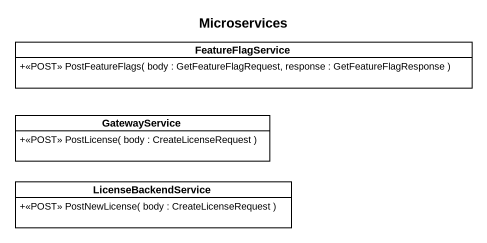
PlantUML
@startuml
title Microservices
hide circle
hide empty members
skinparam classAttributeIconSize 0
class FeatureFlagService {
  +<<POST>> PostFeatureFlags( body : GetFeatureFlagRequest, response : GetFeatureFlagResponse )
}
class GatewayService {
  +<<POST>> PostLicense( body : CreateLicenseRequest )
}
class LicenseBackendService {
  +<<POST>> PostNewLicense( body : CreateLicenseRequest )
}
@enduml
